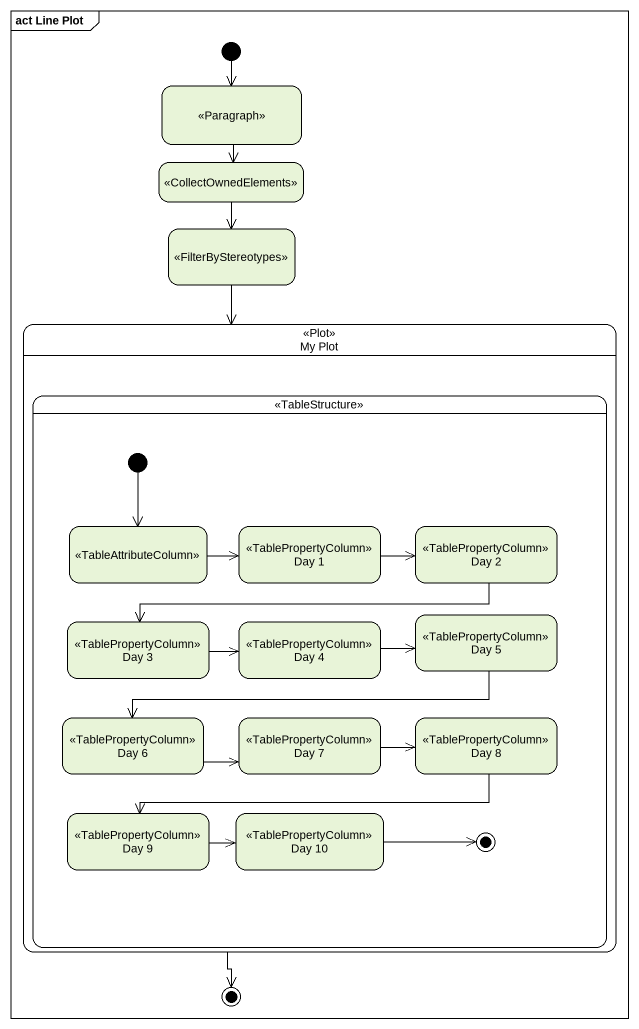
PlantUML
@startuml
mainframe act Line Plot
hide empty description
state " " as state1 <<Paragraph>>
state " " as state2 <<CollectOwnedElements>>
state " " as state3 <<FilterByStereotypes>>
state "My Plot" as My_Plot <<Plot>> {
  state " " as state4 <<TableStructure>> {
    state " " as state5 <<TableAttributeColumn>>
    state "Day 1" as Day_1 <<TablePropertyColumn>>
    state "Day 2" as Day_2 <<TablePropertyColumn>>
    state "Day 5" as Day_5 <<TablePropertyColumn>>
    state "Day 3" as Day_3 <<TablePropertyColumn>>
    state "Day 4" as Day_4 <<TablePropertyColumn>>
    state "Day 6" as Day_6 <<TablePropertyColumn>>
    state "Day 7" as Day_7 <<TablePropertyColumn>>
    state "Day 8" as Day_8 <<TablePropertyColumn>>
    state "Day 9" as Day_9 <<TablePropertyColumn>>
    state "Day 10" as Day_10 <<TablePropertyColumn>>
    [*] --> state5
    Day_10 -right-> [*]
  }
}
[*] --> state1
state1 --> state2
state2 --> state3
state3 --> My_Plot
state5 -right-> Day_1
Day_1 -right-> Day_2
Day_2 -left-> Day_3
Day_5 -left-> Day_6
Day_3 -right-> Day_4
Day_4 -right-> Day_5
Day_6 -right-> Day_7
Day_7 -right-> Day_8
Day_8 -left-> Day_9
Day_9 -right-> Day_10
My_Plot --> [*]
@enduml
